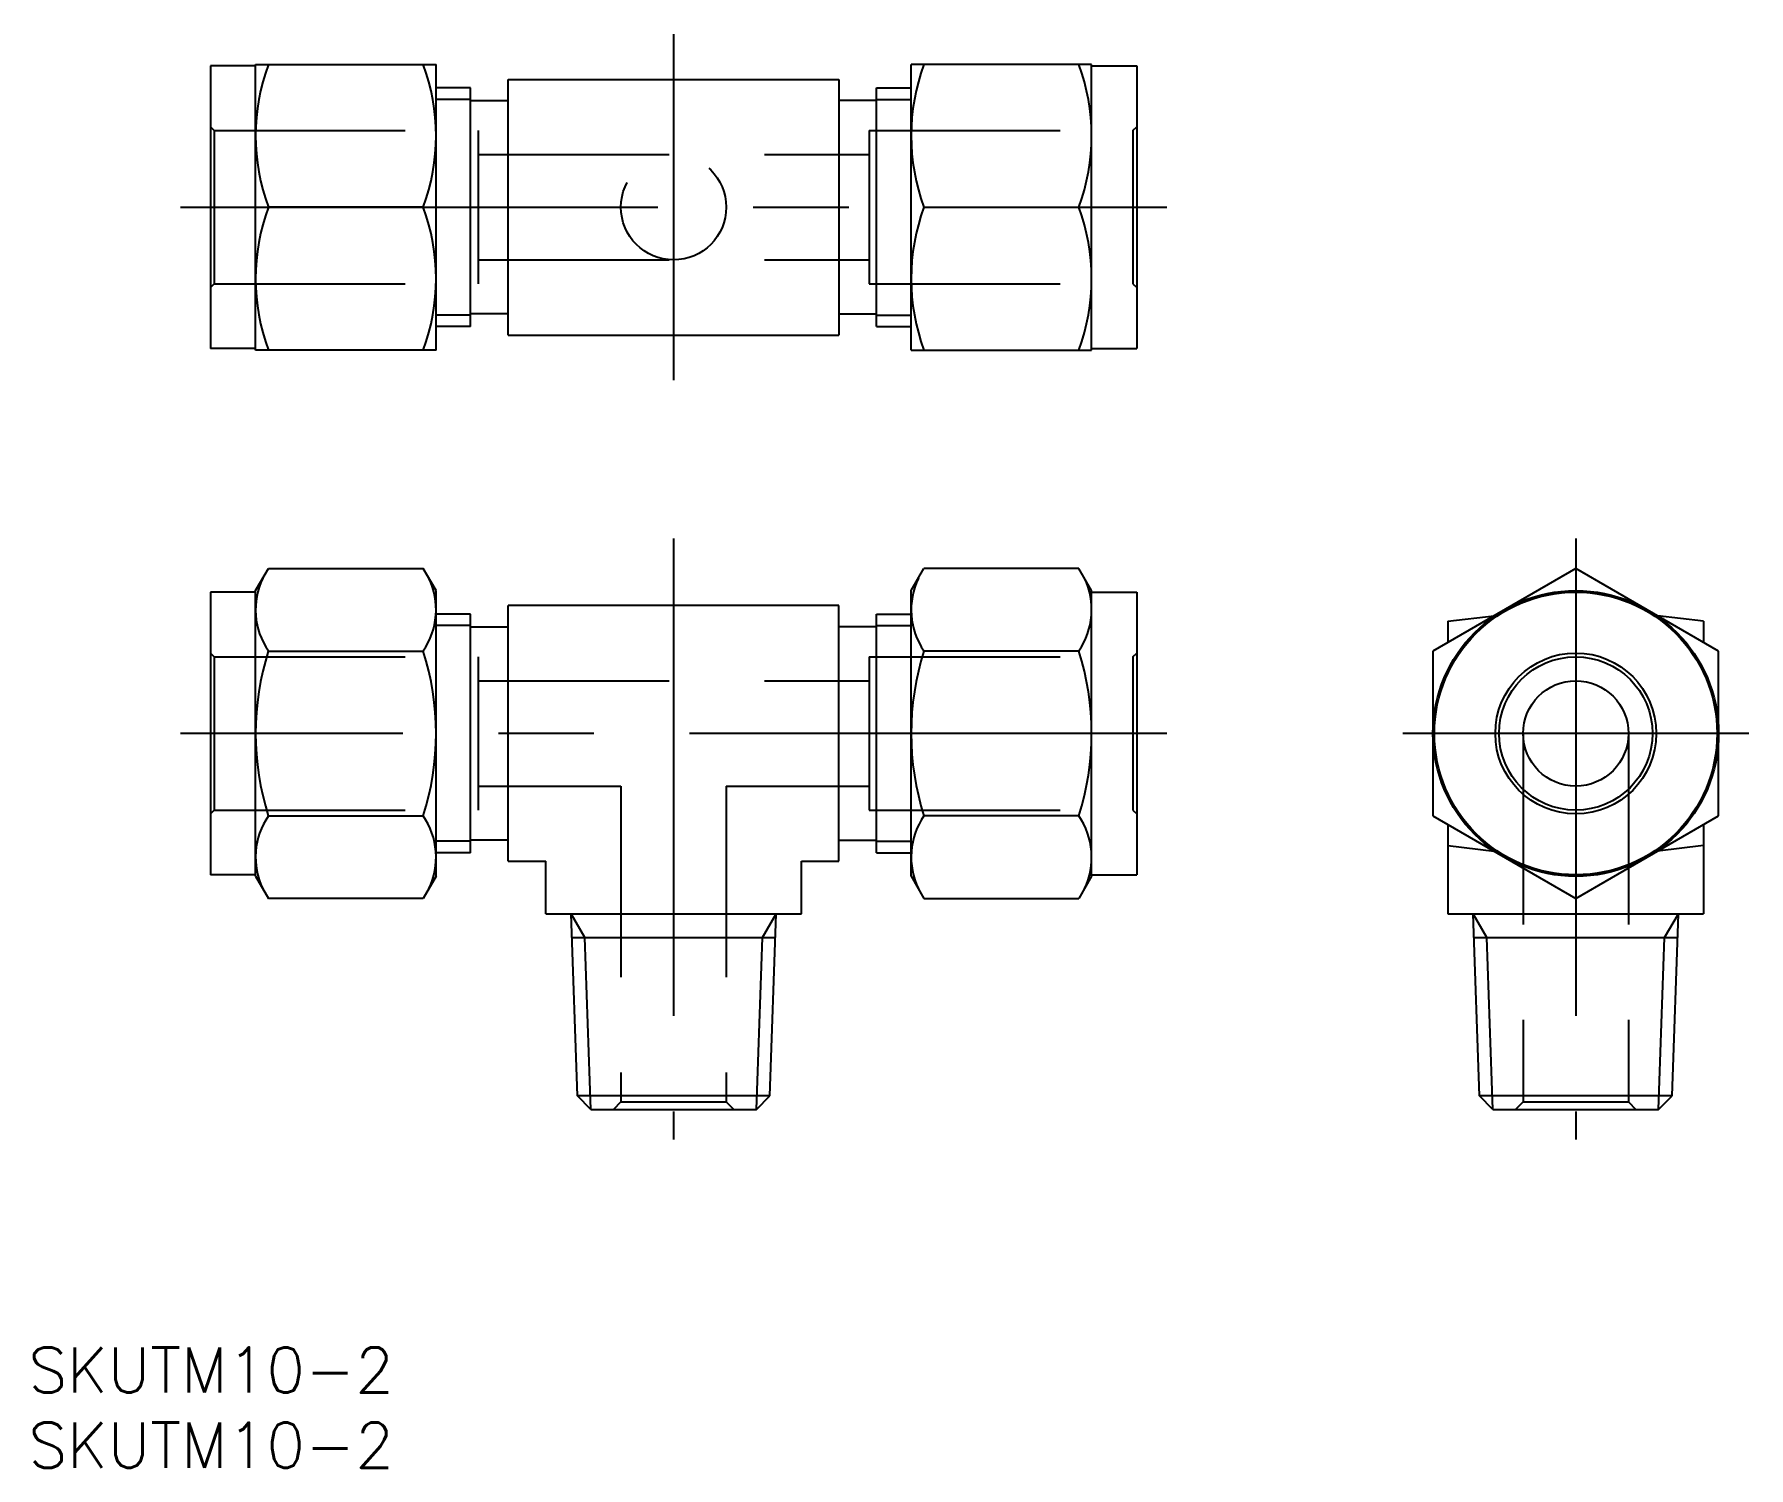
# Model space of a CAD drawing. Extents: x -43 to 72, y -49 to 46.
import ezdxf

# ---------------------------------------------------------------- set-up
doc = ezdxf.new("R2010")
doc.units = 0
doc.linetypes.add('CENTER', pattern=[50.8, 31.75, -6.35, 6.35, -6.35])
doc.linetypes.add('DASHED', pattern=[19.05, 12.7, -6.35])
doc.layers.get('0').update_dxf_attribs({"linetype": 'CONTINUOUS'})
doc.layers.add('CENTER', color=1, linetype='CONTINUOUS')
doc.styles.get("Standard").update_dxf_attribs({"font": 'txt.shx', "height": 3, "bigfont": 'bigfont.shx'})

msp = doc.modelspace()

# ---------------------------------------------------------------- linework, layer by layer
at = {"color": 7, "linetype": 'CONTINUOUS'}
for p, q in [((-27.8, 25.5), (-27.8, 44.5)), ((-27.8, 44.5), (-15.8, 44.5)), ((-15.8, 25.5), (-15.8, 44.5)), ((15.8, 25.5), (15.8, 44.5)), ((27.8, 44.5), (15.8, 44.5)), ((27.8, 25.5), (27.8, 44.5)), ((-30.8, 44.4), (-30.8, 25.6)), ((-27.8, 44.4), (-30.8, 44.4)), ((-11, 43.5), (11, 43.5)), ((-11, 26.5), (-11, 43.5)), ((11, 43.5), (11, 26.5)), ((27.8, 44.4), (30.8, 44.4)), ((30.8, 44.4), (30.8, 25.6)), ((-13.5, 42.94), (-15.8, 42.94)), ((-13.5, 27.06), (-13.5, 42.94)), ((13.5, 27.06), (13.5, 42.94)), ((13.5, 42.94), (15.8, 42.94)), ((-13.5, 42.1), (-11, 42.1)), ((13.5, 42.1), (11, 42.1)), ((-16.65, 35), (-26.95, 35)), ((16.65, 35), (26.95, 35)), ((-11, 27.9), (-13.5, 27.9)), ((11, 27.9), (13.5, 27.9)), ((-13.5, 27.06), (-15.8, 27.06)), ((-11, 26.5), (11, 26.5)), ((13.5, 27.06), (15.8, 27.06)), ((-27.8, 25.6), (-30.8, 25.6)), ((-15.8, 25.5), (-27.8, 25.5)), ((15.8, 25.5), (27.8, 25.5)), ((27.8, 25.6), (30.8, 25.6)), ((-27.8, 9.5), (-26.95, 10.97)), ((-26.95, 10.97), (-16.65, 10.97)), ((-15.8, 9.5), (-16.65, 10.97)), ((15.8, 9.5), (16.65, 10.97)), ((26.95, 10.97), (16.65, 10.97)), ((27.8, 9.5), (26.95, 10.97)), ((60, 10.97), (50.5, 5.48)), ((69.5, 5.48), (60, 10.97)), ((-30.8, 9.4), (-30.8, -9.4)), ((-27.8, 9.4), (-30.8, 9.4)), ((-27.8, -9.5), (-27.8, 9.5)), ((-15.8, -9.5), (-15.8, 9.5)), ((15.8, -9.5), (15.8, 9.5)), ((27.8, -9.5), (27.8, 9.5)), ((27.8, 9.4), (30.8, 9.4)), ((30.8, 9.4), (30.8, -9.4)), ((11, 8.5), (-11, 8.5)), ((-11, -8.5), (-11, 8.5)), ((11, -8.5), (11, 8.5)), ((-13.5, 7.94), (-15.8, 7.94)), ((-13.5, -7.94), (-13.5, 7.94)), ((-13.5, 7.1), (-11, 7.1)), ((13.5, 7.1), (11, 7.1)), ((13.5, -7.94), (13.5, 7.94)), ((13.5, 7.94), (15.8, 7.94)), ((51.5, 7.46), (54.57, 7.83)), ((51.5, 7.46), (51.5, 6.06)), ((68.5, 7.46), (65.43, 7.83)), ((68.5, 7.46), (68.5, 6.06)), ((-26.95, 5.48), (-16.65, 5.48)), ((26.95, 5.48), (16.65, 5.48)), ((50.5, 5.48), (50.5, -5.48)), ((69.5, -5.48), (69.5, 5.48)), ((-26.95, -5.48), (-16.65, -5.48)), ((26.95, -5.48), (16.65, -5.48)), ((50.5, -5.48), (60, -10.97)), ((60, -10.97), (69.5, -5.48)), ((51.5, -6.06), (51.5, -12)), ((68.5, -6.06), (68.5, -12)), ((-13.5, -7.94), (-15.8, -7.94)), ((-11, -7.1), (-13.5, -7.1)), ((11, -7.1), (13.5, -7.1)), ((13.5, -7.94), (15.8, -7.94)), ((51.5, -7.46), (54.57, -7.83)), ((68.5, -7.46), (65.43, -7.83)), ((-11, -8.5), (-8.5, -8.5)), ((-8.5, -12), (-8.5, -8.5)), ((8.5, -12), (8.5, -8.5)), ((8.5, -8.5), (11, -8.5)), ((-27.8, -9.4), (-30.8, -9.4)), ((-27.8, -9.5), (-26.95, -10.97)), ((-15.8, -9.5), (-16.65, -10.97)), ((15.8, -9.5), (16.65, -10.97)), ((27.8, -9.5), (26.95, -10.97)), ((27.8, -9.4), (30.8, -9.4)), ((-16.65, -10.97), (-26.95, -10.97)), ((16.65, -10.97), (26.95, -10.97)), ((-8.5, -12), (8.5, -12)), ((-6.4, -24.11), (-6.82, -12)), ((6.4, -24.11), (6.82, -12)), ((51.5, -12), (68.5, -12)), ((53.6, -24.11), (53.18, -12)), ((66.4, -24.11), (66.82, -12)), ((-6.77, -13.58), (6.77, -13.58)), ((53.23, -13.58), (66.77, -13.58)), ((-5.51, -25), (-6.4, -24.11)), ((6.4, -24.11), (-6.4, -24.11)), ((-5.51, -25), (5.51, -25)), ((5.51, -25), (6.4, -24.11)), ((54.49, -25), (53.6, -24.11)), ((66.4, -24.11), (53.6, -24.11)), ((54.49, -25), (65.51, -25)), ((65.51, -25), (66.4, -24.11))]:
    msp.add_line(p, q, dxfattribs=at)
at = {"color": 3, "linetype": 'CONTINUOUS'}
for p, q in [((-13.5, 42.17), (-15.8, 42.17)), ((13.5, 42.17), (15.8, 42.17)), ((-13.5, 27.83), (-15.8, 27.83)), ((13.5, 27.83), (15.8, 27.83)), ((-13.5, 7.17), (-15.8, 7.17)), ((13.5, 7.17), (15.8, 7.17)), ((-13.5, -7.17), (-15.8, -7.17)), ((13.5, -7.17), (15.8, -7.17)), ((-5.91, -13.58), (-6.82, -12)), ((5.91, -13.58), (6.82, -12)), ((54.09, -13.58), (53.18, -12)), ((65.91, -13.58), (66.82, -12)), ((-5.51, -25), (-5.91, -13.58)), ((5.51, -25), (5.91, -13.58)), ((54.49, -25), (54.09, -13.58)), ((65.51, -25), (65.91, -13.58))]:
    msp.add_line(p, q, dxfattribs=at)
at = {"color": 3, "linetype": 'DASHED'}
for p, q in [((-30.55, 40.1), (-30.8, 40.35)), ((-30.55, 40.1), (-13, 40.1)), ((-30.55, 40.1), (-30.55, 29.9)), ((-13, 40.1), (-13, 29.9)), ((13, 40.1), (13, 29.9)), ((13, 40.1), (30.55, 40.1)), ((30.55, 40.1), (30.8, 40.35)), ((30.55, 40.1), (30.55, 29.9)), ((-13, 38.5), (13, 38.5)), ((-13, 31.5), (13, 31.5)), ((-30.55, 29.9), (-30.8, 29.65)), ((-30.55, 29.9), (-13, 29.9)), ((13, 29.9), (30.55, 29.9)), ((30.55, 29.9), (30.8, 29.65)), ((-30.55, 5.1), (-30.8, 5.35)), ((-30.55, 5.1), (-13, 5.1)), ((-30.55, 5.1), (-30.55, -5.1)), ((-13, 5.1), (-13, -5.1)), ((13, 5.1), (13, -5.1)), ((13, 5.1), (30.55, 5.1)), ((30.55, 5.1), (30.8, 5.35)), ((30.55, 5.1), (30.55, -5.1)), ((-13, 3.5), (13, 3.5)), ((56.5, 0), (56.5, -24.5)), ((63.5, 0), (63.5, -24.5)), ((-13, -3.5), (-3.5, -3.5)), ((-3.5, -3.5), (-3.5, -24.5)), ((3.5, -3.5), (3.5, -24.5)), ((3.5, -3.5), (13, -3.5)), ((-30.55, -5.1), (-30.8, -5.35)), ((-30.55, -5.1), (-13, -5.1)), ((13, -5.1), (30.55, -5.1)), ((30.55, -5.1), (30.8, -5.35)), ((-3.5, -24.5), (-4, -25)), ((-3.5, -24.5), (3.5, -24.5)), ((3.5, -24.5), (4, -25)), ((56.5, -24.5), (56, -25)), ((56.5, -24.5), (63.5, -24.5)), ((63.5, -24.5), (64, -25))]:
    msp.add_line(p, q, dxfattribs=at)
msp.add_circle((0, 35), 3.5, dxfattribs=at)
at = {"color": 7, "linetype": 'CONTINUOUS'}
for radius in [9.5, 9.4, 5.35, 5.1, 3.5]:
    msp.add_circle((60, 0), radius, dxfattribs=at)
for centre, radius, start, end in [((-14.08, 39.75), 13.72, 159.7438, 200.2562), ((-29.52, 39.75), 13.72, 339.7438, 20.2562), ((29.52, 39.75), 13.72, 159.7438, 200.2562), ((14.08, 39.75), 13.72, 339.7438, 20.2562), ((-14.08, 30.25), 13.72, 159.7438, 200.2562), ((-29.52, 30.25), 13.72, 339.7438, 20.2562), ((29.52, 30.25), 13.72, 159.7438, 200.2562), ((14.08, 30.25), 13.72, 339.7438, 20.2562), ((-22.94, 8.23), 4.86, 154.3842, 214.3842), ((-20.66, 8.23), 4.86, 325.6158, 25.6158), ((20.66, 8.23), 4.86, 154.3842, 214.3842), ((22.94, 8.23), 4.86, 325.6158, 25.6158), ((-9.65, 0), 18.15, 162.412, 197.588), ((-33.95, 0), 18.15, 342.412, 17.588), ((33.95, 0), 18.15, 162.412, 197.588), ((9.65, 0), 18.15, 342.412, 17.588), ((-22.94, -8.23), 4.86, 145.6158, 205.6158), ((-20.66, -8.23), 4.86, 334.3842, 34.3842), ((20.66, -8.23), 4.86, 145.6158, 205.6158), ((22.94, -8.23), 4.86, 334.3842, 34.3842)]:
    msp.add_arc(centre, radius, start, end, dxfattribs=at)
at = {"layer": 'CENTER', "color": 1, "linetype": 'CENTER'}
for p, q in [((0, 46.5), (0, 23.5)), ((-32.8, 35), (32.8, 35)), ((0, 12.97), (0, -27)), ((60, 12.97), (60, -27)), ((32.8, 0), (-32.8, 0)), ((71.5, 0), (48.5, 0))]:
    msp.add_line(p, q, dxfattribs=at)

# ---------------------------------------------------------------- texts
at = {"color": 7, "linetype": 'CONTINUOUS'}
for p in [(-42.9, -43.83), (-42.9, -48.83)]:
    msp.add_text('SKUTM10-2', height=3, dxfattribs=at).set_placement(p)

doc.saveas('drawing.dxf')
